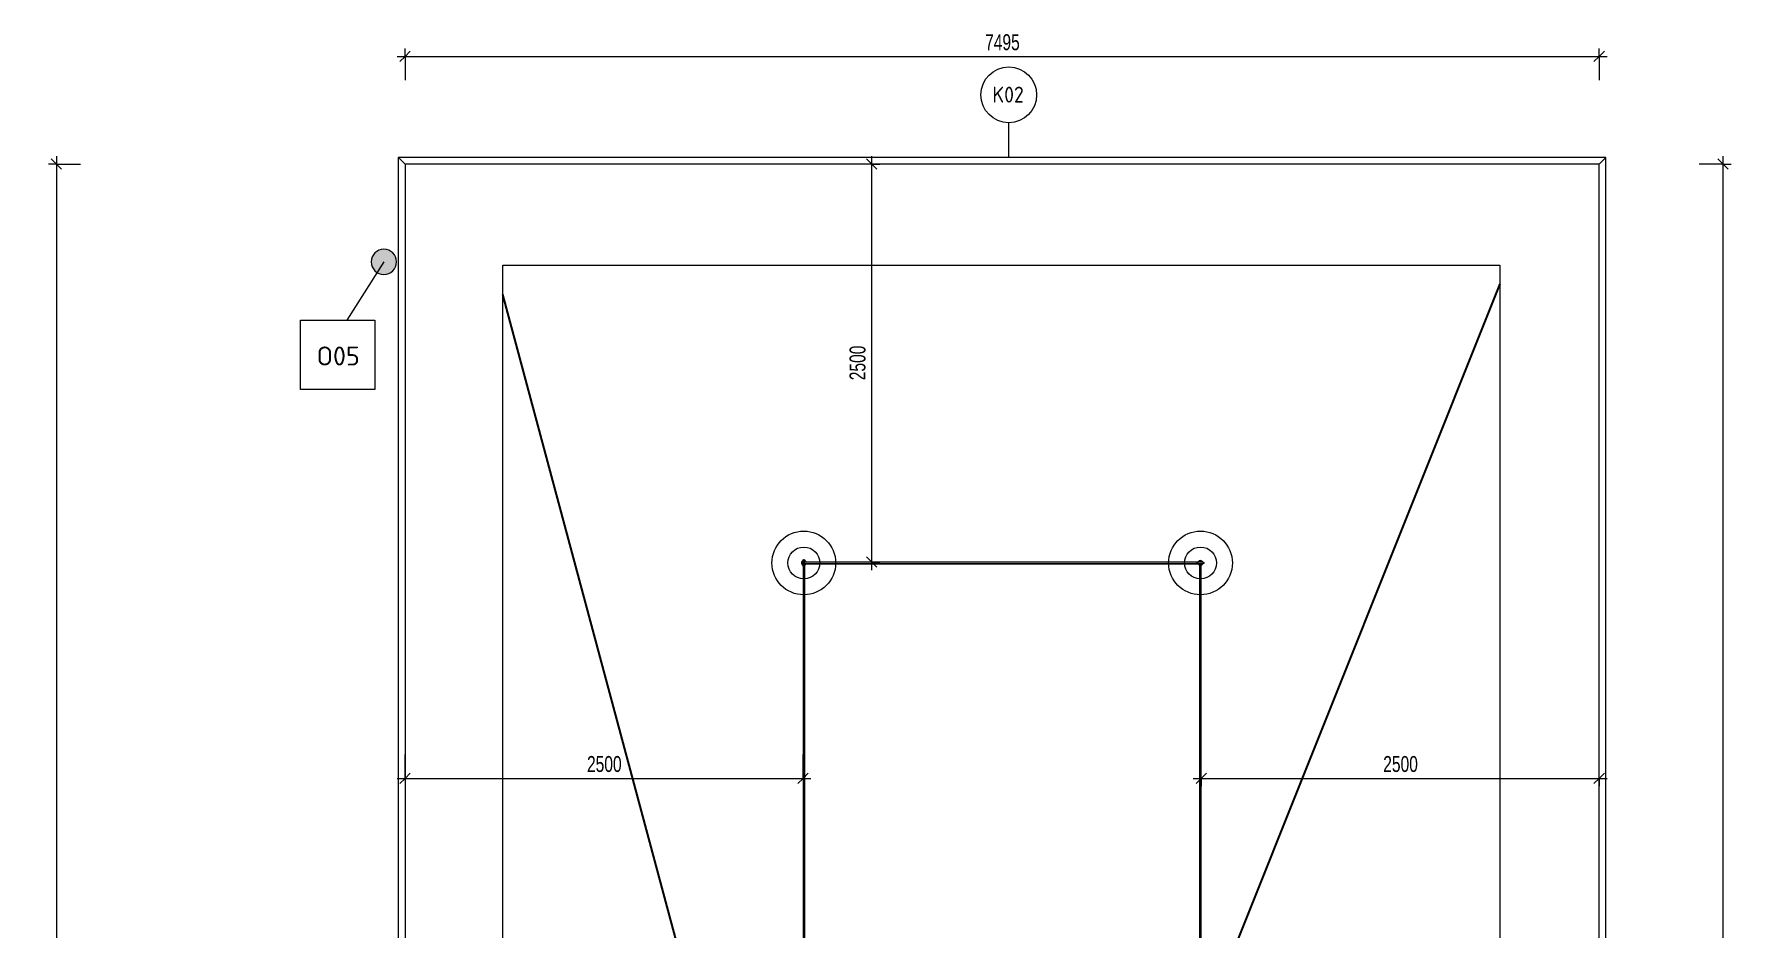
# Model space of a CAD drawing. Header units: millimetres. Extents: x -2854 to 232784, y -45352 to 20466.
# Drawn here: x -2854 to 7798, y -4683 to 924 of the extents above; entities that cross this region are included whole.
import ezdxf

# ---------------------------------------------------------------- set-up
doc = ezdxf.new("R2010")
doc.units = ezdxf.units.MM
for name, color, linetype, lineweight in [('A-ANNO-DIMS', 211, 'Continuous', 9), ('A-ANNO-DIMS-50', 211, 'Continuous', 9), ('A-FLOR-HRAL', 11, 'Continuous', 13), ('A-ROOF', 132, 'Continuous', 13), ('A-ROOF-IDEN', 132, 'Continuous', 9), ('A-ROOF-OTLN', 132, 'Continuous', 13), ('E-POWR-CNDT-IDEN', 130, 'Continuous', 9), ('E-POWR-DROP', 130, 'Continuous', 13)]:
    doc.layers.add(name, color=color, linetype=linetype, lineweight=lineweight)
doc.styles.add('Arial_1', font='arial.ttf', dxfattribs={"width": 0.7, "height": 100})
doc.styles.add('ISOCPEUR', font='isocpeur.ttf', dxfattribs={"width": 0.9, "height": 100})
doc.styles.add('ISOCPEUR_1', font='isocpeur.ttf', dxfattribs={"height": 119.0625})
doc.dimstyles.new('Vnitřní_-_průhledné', dxfattribs={"dimscale": 304.8, "dimtxt": 102.02594, "dimasz": 0.213255, "dimexe": 0.164042, "dimexo": 0.0625, "dimgap": 0.032808, "dimtad": 1, "dimdec": 0, "dimrnd": 5, "dimzin": 0, "dimdsep": 46, "dimtxsty": 'Arial_1', "dimblk1": 'OBLIQUE', "dimblk2": 'OBLIQUE', "dimsah": 1, "dimcen": 0.09, "dimdle": 0.164042, "dimazin": 0, "dimtfac": 1, "dimtdec": 4, "dimtix": 1, "dimtmove": 0, "dimatfit": 3, "dimfxl": 0.492126, "dimfxlon": 1, "dimtvp": 1, "dimtolj": 1, "dimtzin": 0, "dimarcsym": 2})

# ---------------------------------------------------------------- blocks, each defined once
blk = doc.blocks.new('Zábradlí - Záchytný systém kotva-V38-2NP_NÁVRH A')
at = {"layer": 'A-FLOR-HRAL', "flags": 128}
for points in [[(-17, -4), (-17, -4), (-17, -4), (-17, -4), (-18, -4), (-18, -4), (-18, -4), (-18, -4), (-18, -4), (-18, -4), (-19, -4), (-19, -4), (-19, -4), (-19, -3), (-19, -3), (-19, -3), (-19, -3), (-19, -3), (-20, -3), (-20, -3), (-20, -3), (-20, -3), (-20, -3), (-20, -2), (-20, -2), (-20, -2), (-20, -2), (-21, -2), (-21, -2), (-21, -2), (-21, -1), (-21, -1), (-21, -1), (-21, -1), (-21, -1), (-21, -1), (-21, -1), (-21, 0), (-21, 0), (-21, 0), (-21, 0), (-21, 0), (-21, 0), (-21, 1), (-21, 1), (-21, 1), (-21, 1), (-21, 1), (-21, 1), (-21, 2), (-21, 2), (-21, 2), (-20, 2), (-20, 2), (-20, 2), (-20, 2), (-20, 2), (-20, 3), (-20, 3), (-20, 3), (-20, 3), (-20, 3), (-19, 3), (-19, 3), (-19, 3), (-19, 3), (-19, 4), (-19, 4), (-19, 4), (-18, 4), (-18, 4), (-18, 4), (-18, 4), (-18, 4), (-18, 4), (-18, 4), (-17, 4), (-17, 4), (-17, 4), (-17, 4)], [(-17, 4), (-17, 4), (-17, 4), (-17, 4), (-17, 4), (-17, 4), (-16, 4), (-16, 4), (-16, 4), (-16, 4), (-16, 4), (-15, 4), (-15, 4), (-15, 4), (-14, 4), (-14, 4)], [(11, 4), (10, 4), (10, 4), (9, 4), (8, 4), (8, 4), (7, 4), (7, 4), (6, 4), (5, 4), (5, 4), (4, 4), (3, 4), (3, 4), (2, 4), (1, 4), (1, 4), (0, 4), (-1, 4), (-1, 4), (-2, 4), (-3, 4), (-3, 4), (-4, 4), (-5, 4), (-5, 4), (-6, 4), (-6, 4), (-7, 4), (-8, 4), (-8, 4), (-9, 4), (-9, 4), (-10, 4), (-11, 4), (-11, 4), (-12, 4), (-12, 4), (-13, 4), (-13, 4), (-13, 4), (-14, 4), (-14, 4), (-15, 4), (-15, 4), (-15, 4), (-15, 4), (-16, 4), (-16, 4), (-16, 4), (-16, 4), (-17, 4), (-17, 4), (-17, 4), (-17, 4), (-17, 4), (-17, 4), (-17, 4)], [(17, 4), (17, 4), (17, 4), (17, 4), (17, 4), (17, 4), (16, 4), (16, 4), (16, 4), (16, 4), (16, 4), (15, 4), (15, 4), (15, 4), (14, 4), (14, 4), (13, 4), (13, 4), (13, 4), (12, 4), (12, 4), (11, 4), (11, 4)], [(14, 4), (14, 4), (14, 4), (15, 4), (15, 4), (15, 4), (16, 4), (16, 4), (16, 4), (16, 4), (16, 4), (17, 4), (17, 4), (17, 4), (17, 4), (17, 4), (17, 4)], [(17, 4), (17, 4), (17, 4), (17, 4), (17, 4), (18, 4), (18, 4), (18, 4), (18, 4), (18, 4), (18, 4), (19, 4), (19, 4), (19, 3), (19, 3), (19, 3), (19, 3), (19, 3), (19, 3), (20, 3), (20, 3), (20, 3), (20, 3), (20, 2), (20, 2), (20, 2), (20, 2), (20, 2), (20, 2), (21, 2), (21, 1), (21, 1), (21, 1), (21, 1), (21, 1), (21, 1), (21, 1), (21, 0), (21, 0), (21, 0), (21, 0), (21, 0), (21, 0), (21, -1), (21, -1), (21, -1), (21, -1), (21, -1), (21, -1), (21, -2), (20, -2), (20, -2), (20, -2), (20, -2), (20, -2), (20, -2), (20, -2), (20, -3), (20, -3), (20, -3), (20, -3), (19, -3), (19, -3), (19, -3), (19, -3), (19, -3), (19, -4), (19, -4), (18, -4), (18, -4), (18, -4), (18, -4), (18, -4), (18, -4), (18, -4), (17, -4), (17, -4), (17, -4), (17, -4), (17, -4)], [(-14, -4), (-14, -4), (-15, -4), (-15, -4), (-15, -4), (-15, -4), (-16, -4), (-16, -4), (-16, -4), (-16, -4), (-17, -4), (-17, -4), (-17, -4), (-17, -4), (-17, -4), (-17, -4), (-17, -4)], [(-17, -4), (-17, -4), (-17, -4), (-17, -4), (-17, -4), (-17, -4), (-16, -4), (-16, -4), (-16, -4), (-16, -4), (-16, -4), (-15, -4), (-15, -4), (-15, -4), (-14, -4), (-14, -4), (-14, -4), (-13, -4), (-13, -4), (-12, -4), (-12, -4), (-11, -4), (-11, -4), (-10, -4), (-10, -4), (-9, -4), (-9, -4), (-8, -4), (-7, -4), (-7, -4), (-6, -4), (-6, -4), (-5, -4), (-4, -4), (-4, -4), (-3, -4), (-2, -4), (-2, -4), (-1, -4), (0, -4), (0, -4), (1, -4), (2, -4), (2, -4), (3, -4), (4, -4), (4, -4), (5, -4), (6, -4), (6, -4), (7, -4), (8, -4), (8, -4), (9, -4), (9, -4), (10, -4), (10, -4), (11, -4), (11, -4), (12, -4), (12, -4), (13, -4), (13, -4), (14, -4), (14, -4), (14, -4), (15, -4), (15, -4), (15, -4), (16, -4), (16, -4), (16, -4), (16, -4), (16, -4), (17, -4), (17, -4), (17, -4), (17, -4), (17, -4), (17, -4)], [(17, -4), (17, -4), (17, -4), (17, -4), (17, -4), (17, -4), (16, -4), (16, -4), (16, -4), (16, -4), (16, -4), (15, -4), (15, -4), (15, -4), (14, -4), (14, -4)]]:
    blk.add_lwpolyline(points, dxfattribs=at)
at = {"layer": 'A-FLOR-HRAL'}
for radius in [200, 100]:
    blk.add_circle((0, 0), radius, dxfattribs=at)
for radius, start, end in [(15, 109.6343, 164.4845), (12, 114.8172, 160.3314), (10, 120, 156.1783), (15, 19.6343, 70.3657), (12, 26.1027, 65.1828), (10, 30, 60), (15, 195.4607, 340.3657), (12, 199.6001, 333.8973), (10, 203.7395, 330)]:
    blk.add_arc((0, 0), radius, start, end, dxfattribs=at)
blk = doc.blocks.new('Zábradlí - Záchytný systém kotva-V39-2NP_NÁVRH A')
at = {"layer": 'A-FLOR-HRAL', "flags": 128}
for points in [[(-17, -4), (-17, -4), (-17, -4), (-17, -4), (-18, -4), (-18, -4), (-18, -4), (-18, -4), (-18, -4), (-18, -4), (-19, -4), (-19, -4), (-19, -4), (-19, -3), (-19, -3), (-19, -3), (-19, -3), (-19, -3), (-20, -3), (-20, -3), (-20, -3), (-20, -3), (-20, -3), (-20, -2), (-20, -2), (-20, -2), (-20, -2), (-21, -2), (-21, -2), (-21, -2), (-21, -1), (-21, -1), (-21, -1), (-21, -1), (-21, -1), (-21, -1), (-21, -1), (-21, 0), (-21, 0), (-21, 0), (-21, 0), (-21, 0), (-21, 0), (-21, 1), (-21, 1), (-21, 1), (-21, 1), (-21, 1), (-21, 1), (-21, 2), (-21, 2), (-21, 2), (-20, 2), (-20, 2), (-20, 2), (-20, 2), (-20, 2), (-20, 3), (-20, 3), (-20, 3), (-20, 3), (-20, 3), (-19, 3), (-19, 3), (-19, 3), (-19, 3), (-19, 4), (-19, 4), (-19, 4), (-18, 4), (-18, 4), (-18, 4), (-18, 4), (-18, 4), (-18, 4), (-18, 4), (-17, 4), (-17, 4), (-17, 4), (-17, 4)], [(-17, 4), (-17, 4), (-17, 4), (-17, 4), (-17, 4), (-17, 4), (-16, 4), (-16, 4), (-16, 4), (-16, 4), (-16, 4), (-15, 4), (-15, 4), (-15, 4), (-14, 4), (-14, 4)], [(17, 4), (17, 4), (17, 4), (17, 4), (17, 4), (17, 4), (16, 4), (16, 4), (16, 4), (16, 4), (16, 4), (15, 4), (15, 4), (15, 4), (14, 4), (14, 4), (13, 4), (13, 4), (13, 4), (12, 4), (12, 4), (11, 4), (11, 4), (10, 4), (10, 4), (9, 4), (8, 4), (8, 4), (7, 4), (7, 4), (6, 4), (5, 4), (5, 4), (4, 4), (3, 4), (3, 4), (2, 4), (1, 4), (1, 4), (0, 4), (-1, 4), (-1, 4), (-2, 4), (-3, 4), (-3, 4), (-4, 4), (-5, 4), (-5, 4), (-6, 4), (-6, 4), (-7, 4), (-8, 4), (-8, 4), (-9, 4), (-9, 4), (-10, 4), (-11, 4), (-11, 4), (-12, 4), (-12, 4), (-13, 4), (-13, 4), (-13, 4), (-14, 4), (-14, 4), (-15, 4), (-15, 4), (-15, 4), (-15, 4), (-16, 4), (-16, 4), (-16, 4), (-16, 4), (-17, 4), (-17, 4), (-17, 4), (-17, 4), (-17, 4), (-17, 4), (-17, 4)], [(14, 4), (14, 4), (14, 4), (15, 4), (15, 4), (15, 4), (16, 4), (16, 4), (16, 4), (16, 4), (16, 4), (17, 4), (17, 4), (17, 4), (17, 4), (17, 4), (17, 4)], [(17, 4), (17, 4), (17, 4), (17, 4), (17, 4), (18, 4), (18, 4), (18, 4), (18, 4), (18, 4), (18, 4), (19, 4), (19, 4), (19, 3), (19, 3), (19, 3), (19, 3), (19, 3), (19, 3), (20, 3), (20, 3), (20, 3), (20, 3), (20, 2), (20, 2), (20, 2), (20, 2), (20, 2), (20, 2), (21, 2), (21, 1), (21, 1), (21, 1), (21, 1), (21, 1), (21, 1), (21, 1), (21, 0), (21, 0), (21, 0), (21, 0), (21, 0), (21, 0), (21, -1), (21, -1), (21, -1), (21, -1), (21, -1), (21, -1), (21, -2), (20, -2), (20, -2), (20, -2), (20, -2), (20, -2), (20, -2), (20, -2), (20, -3), (20, -3), (20, -3), (20, -3), (19, -3), (19, -3), (19, -3), (19, -3), (19, -3), (19, -4), (19, -4), (18, -4), (18, -4), (18, -4), (18, -4), (18, -4), (18, -4), (18, -4), (17, -4), (17, -4), (17, -4), (17, -4), (17, -4)], [(-14, -4), (-14, -4), (-15, -4), (-15, -4), (-15, -4), (-15, -4), (-16, -4), (-16, -4), (-16, -4), (-16, -4), (-17, -4), (-17, -4), (-17, -4), (-17, -4), (-17, -4), (-17, -4), (-17, -4)], [(-17, -4), (-17, -4), (-17, -4), (-17, -4), (-17, -4), (-17, -4), (-16, -4), (-16, -4), (-16, -4), (-16, -4), (-16, -4), (-15, -4), (-15, -4), (-15, -4), (-14, -4), (-14, -4), (-14, -4), (-13, -4), (-13, -4), (-12, -4), (-12, -4), (-11, -4), (-11, -4), (-10, -4), (-10, -4), (-9, -4), (-9, -4), (-8, -4), (-7, -4), (-7, -4), (-6, -4), (-6, -4), (-5, -4), (-4, -4), (-4, -4), (-3, -4), (-2, -4), (-2, -4), (-1, -4), (0, -4), (0, -4), (1, -4), (2, -4), (2, -4), (3, -4), (4, -4), (4, -4), (5, -4), (6, -4), (6, -4), (7, -4), (8, -4), (8, -4), (9, -4), (9, -4), (10, -4), (10, -4), (11, -4), (11, -4), (12, -4), (12, -4), (13, -4), (13, -4), (14, -4), (14, -4), (14, -4), (15, -4), (15, -4), (15, -4), (16, -4), (16, -4), (16, -4), (16, -4), (16, -4), (17, -4), (17, -4), (17, -4), (17, -4), (17, -4), (17, -4)], [(17, -4), (17, -4), (17, -4), (17, -4), (17, -4), (17, -4), (16, -4), (16, -4), (16, -4), (16, -4), (16, -4), (15, -4), (15, -4), (15, -4), (14, -4), (14, -4)]]:
    blk.add_lwpolyline(points, dxfattribs=at)
at = {"layer": 'A-FLOR-HRAL'}
for radius in [200, 100]:
    blk.add_circle((0, 0), radius, dxfattribs=at)
for radius, start, end in [(15, 109.6343, 164.4845), (12, 114.8172, 160.3314), (10, 120, 156.1783), (15, 19.6343, 70.3657), (12, 24.8172, 65.1828), (10, 30, 60), (15, 195.4607, 340.3657), (12, 199.6001, 335.1828), (10, 203.7395, 330)]:
    blk.add_arc((0, 0), radius, start, end, dxfattribs=at)
blk = doc.blocks.new('Zábradlí - Zábradlí-1236403-2NP_NÁVRH A')
for name, p, rotation in [('Zábradlí - Záchytný systém kotva-V39-2NP_NÁVRH A', (1978, -2397), 270), ('Zábradlí - Záchytný systém kotva-V38-2NP_NÁVRH A', (4468, -2397), 180)]:
    blk.add_blockref(name, p, dxfattribs=dict(rotation=rotation))
blk = doc.blocks.new('Typ horního madla - Horní madlo_Vnitřní_-1236408-2NP_NÁVRH A')
at = {"layer": 'A-FLOR-HRAL'}
for p, q in [((1974, -2392), (1973, -2392)), ((1973, -2392), (1973, -7774)), ((4473, -2392), (1982, -2392)), ((1983, -2402), (4463, -2402)), ((1983, -7774), (1983, -2402)), ((4463, -2402), (4463, -7771)), ((4473, -2393), (4473, -2392)), ((4473, -7771), (4473, -2401))]:
    blk.add_line(p, q, dxfattribs=at)
for points, knots in [([(1973, -2392), (1973, -2392), (1973, -2392), (1973, -2392), (1973, -2392), (1973, -2392)], [0, 0, 0, 0, 0.0833333, 0.125, 0.1666667, 0.1666667, 0.1666667, 0.1666667]), ([(1982, -2401), (1982, -2401), (1982, -2401), (1983, -2402), (1983, -2402), (1983, -2402)], [0.8333333, 0.8333333, 0.8333333, 0.8333333, 0.875, 0.9166667, 1, 1, 1, 1]), ([(4463, -2401), (4463, -2401), (4463, -2401), (4463, -2402), (4463, -2402), (4463, -2402)], [0.8333333, 0.8333333, 0.8333333, 0.8333333, 0.875, 0.9166667, 1, 1, 1, 1]), ([(4473, -2392), (4473, -2392), (4473, -2392), (4472, -2392), (4472, -2392), (4472, -2392)], [0, 0, 0, 0, 0.0833333, 0.125, 0.1666667, 0.1666667, 0.1666667, 0.1666667])]:
    blk.add_open_spline(points, degree=3, knots=knots, dxfattribs=at)
blk = doc.blocks.new('Typ horního madla - Horní madlo_Vnitřní_-V42-2NP_NÁVRH A')
at = {"layer": 'A-FLOR-HRAL'}
for p, q in [((1973, -2392), (1973, -7774)), ((1974, -2392), (1973, -2392)), ((4473, -2392), (1982, -2392)), ((1983, -2402), (1983, -7774)), ((4463, -2402), (1983, -2402)), ((4463, -7771), (4463, -2402)), ((4473, -2393), (4473, -2392)), ((4473, -7771), (4473, -2401))]:
    blk.add_line(p, q, dxfattribs=at)
blk = doc.blocks.new('Popiska zakončení střešního pláště - Popiska okna_Bublina-1463073-2NP_NÁVRH A')
at = {"layer": 'A-ROOF-IDEN'}
blk.add_circle((0, 0), 3.5, dxfattribs=at)
blk = doc.blocks.new('DIMBLOCK121-2NP_NÁVRH A')
at = {"layer": 'A-ANNO-DIMS-50', "lineweight": 18}
for p, q in [((-2713, 106), (-2746, 139)), ((-2713, 106), (-2681, 74)), ((-2713, -15932), (-2746, -15899)), ((-2713, -15932), (-2681, -15964))]:
    blk.add_line(p, q, dxfattribs=at)
at = {"layer": 'A-ANNO-DIMS-50'}
for p, q in [((-2713, 156), (-2713, -15932)), ((-2713, 106), (-2763, 106)), ((-2713, 106), (-2563, 106)), ((-2713, -15932), (-2763, -15932)), ((-2713, -15932), (-2563, -15932))]:
    blk.add_line(p, q, dxfattribs=at)
at = {"layer": 'A-ANNO-DIMS-50', "color": 0, "insert": (-2853, -8046), "char_height": 100, "width": 320.2, "attachment_point": 1, "rotation": 90, "line_spacing_factor": 0.941778, "style": 'Arial_1'}
blk.add_mtext('16040', dxfattribs=at)
blk = doc.blocks.new('_Oblique')
at = {"color": 0, "linetype": 'ByBlock', "lineweight": -2}
blk.add_line((-0.5, -0.5), (0.5, 0.5), dxfattribs=at)
blk = doc.blocks.new('DIMBLOCK124-2NP_NÁVRH A')
at = {"layer": 'A-ANNO-DIMS-50'}
for p, q in [((-575, 783), (7021, 783)), ((-525, 783), (-525, 833)), ((-525, 783), (-525, 633)), ((6971, 783), (6971, 833)), ((6971, 783), (6971, 633))]:
    blk.add_line(p, q, dxfattribs=at)
at = {"layer": 'A-ANNO-DIMS-50', "lineweight": 18}
for p, q in [((-525, 783), (-558, 750)), ((-525, 783), (-493, 815)), ((6971, 783), (6938, 750)), ((6971, 783), (7003, 815))]:
    blk.add_line(p, q, dxfattribs=at)
at = {"layer": 'A-ANNO-DIMS-50', "color": 0, "insert": (3116, 922), "char_height": 100, "width": 256.16, "attachment_point": 1, "line_spacing_factor": 0.941778, "style": 'Arial_1'}
blk.add_mtext('7495', dxfattribs=at)
blk = doc.blocks.new('DIMBLOCK125-2NP_NÁVRH A')
at = {"layer": 'A-ANNO-DIMS-50', "lineweight": 18}
for p, q in [((7748, 106), (7716, 139)), ((7748, 106), (7781, 74)), ((7748, -15935), (7716, -15903)), ((7748, -15935), (7781, -15968))]:
    blk.add_line(p, q, dxfattribs=at)
at = {"layer": 'A-ANNO-DIMS-50'}
for p, q in [((7748, -15985), (7748, 156)), ((7748, 106), (7598, 106)), ((7748, 106), (7798, 106)), ((7748, -15935), (7598, -15935)), ((7748, -15935), (7798, -15935))]:
    blk.add_line(p, q, dxfattribs=at)
at = {"layer": 'A-ANNO-DIMS-50', "color": 0, "insert": (7609, -8048), "char_height": 100, "width": 320.2, "attachment_point": 1, "rotation": 90, "line_spacing_factor": 0.941778, "style": 'Arial_1'}
blk.add_mtext('16040', dxfattribs=at)
blk = doc.blocks.new('DIMBLOCK127-2NP_NÁVRH A')
at = {"layer": 'A-ANNO-DIMS-50'}
for p, q in [((-525, -3749), (-525, -3599)), ((1973, -3749), (1973, -3599)), ((-575, -3749), (2023, -3749)), ((-525, -3749), (-525, -3799)), ((1973, -3749), (1973, -3799))]:
    blk.add_line(p, q, dxfattribs=at)
at = {"layer": 'A-ANNO-DIMS-50', "lineweight": 18}
for p, q in [((-525, -3749), (-493, -3717)), ((1973, -3749), (2005, -3717)), ((-525, -3749), (-558, -3782)), ((1973, -3749), (1940, -3782))]:
    blk.add_line(p, q, dxfattribs=at)
at = {"layer": 'A-ANNO-DIMS-50', "color": 0, "insert": (617, -3609), "char_height": 100, "width": 256.16, "attachment_point": 1, "line_spacing_factor": 0.941778, "style": 'Arial_1'}
blk.add_mtext('2500', dxfattribs=at)
blk = doc.blocks.new('DIMBLOCK128-2NP_NÁVRH A')
at = {"layer": 'A-ANNO-DIMS-50'}
for p, q in [((4473, -3749), (4473, -3599)), ((6971, -3749), (6971, -3599)), ((4423, -3749), (7021, -3749)), ((4473, -3749), (4473, -3799)), ((6971, -3749), (6971, -3799))]:
    blk.add_line(p, q, dxfattribs=at)
at = {"layer": 'A-ANNO-DIMS-50', "lineweight": 18}
for p, q in [((4473, -3749), (4505, -3717)), ((6971, -3749), (7003, -3717)), ((4473, -3749), (4440, -3782)), ((6971, -3749), (6938, -3782))]:
    blk.add_line(p, q, dxfattribs=at)
at = {"layer": 'A-ANNO-DIMS-50', "color": 0, "insert": (5615, -3609), "char_height": 100, "width": 256.16, "attachment_point": 1, "line_spacing_factor": 0.941778, "style": 'Arial_1'}
blk.add_mtext('2500', dxfattribs=at)
blk = doc.blocks.new('DIMBLOCK129-2NP_NÁVRH A')
at = {"layer": 'A-ANNO-DIMS-50', "lineweight": 18}
for p, q in [((2405, 106), (2372, 139)), ((2405, 106), (2437, 74)), ((2405, -2392), (2372, -2359)), ((2405, -2392), (2437, -2424))]:
    blk.add_line(p, q, dxfattribs=at)
at = {"layer": 'A-ANNO-DIMS-50'}
for p, q in [((2405, -2442), (2405, 156)), ((2405, 106), (2255, 106)), ((2405, 106), (2455, 106)), ((2405, -2392), (2255, -2392)), ((2405, -2392), (2455, -2392))]:
    blk.add_line(p, q, dxfattribs=at)
at = {"layer": 'A-ANNO-DIMS-50', "color": 0, "insert": (2265, -1250), "char_height": 100, "width": 256.16, "attachment_point": 1, "rotation": 90, "line_spacing_factor": 0.941778, "style": 'Arial_1'}
blk.add_mtext('2500', dxfattribs=at)

msp = doc.modelspace()

# ---------------------------------------------------------------- hatches: boundary and pattern name
at = {"layer": 'E-POWR-DROP'}
msp.add_hatch(color=11, dxfattribs=at).paths.add_polyline_path([(-657.9, -586.3), (-637.3, -583.6), (-618.1, -575.6), (-601.6, -563), (-589, -546.5), (-581.1, -527.4), (-578.4, -506.8), (-581.1, -486.2), (-589, -467), (-601.6, -450.6), (-618.1, -437.9), (-637.3, -430), (-657.9, -427.3), (-678.4, -430), (-697.6, -437.9), (-714.1, -450.6), (-726.7, -467), (-734.7, -486.2), (-737.4, -506.8), (-734.7, -527.4), (-726.7, -546.5), (-714.1, -563), (-697.6, -575.6), (-678.4, -583.6)])

# ---------------------------------------------------------------- linework, layer by layer
at = {"layer": 'A-ROOF', "color": 11}
for p, q in [((6970.8, 106.2), (-525.2, 106.2)), ((-525.2, 106.2), (-525.2, -15932)), ((6970.8, -15935.3), (6970.8, 106.2)), ((87.8, -526.8), (6347.8, -526.8)), ((87.8, -6458.2), (87.8, -526.8)), ((6347.8, -526.8), (6347.8, -6458.2))]:
    msp.add_line(p, q, dxfattribs=at)
at = {"layer": 'A-ROOF', "color": 71, "lineweight": 25}
for p, q in [((1972.8, -7730.2), (87.8, -711.1)), ((6347.8, -644.2), (4472.8, -5330.9))]:
    msp.add_line(p, q, dxfattribs=at)
at = {"layer": 'A-ROOF-IDEN'}
msp.add_line((3264.5, 148.2), (3264.5, 366.4), dxfattribs=at)
at = {"layer": 'A-ROOF-OTLN', "color": 11}
for p, q in [((-567.2, 148.2), (-567.2, -15890)), ((7012.8, 148.2), (-567.2, 148.2)), ((-525.2, 106.2), (-558.2, 139.2)), ((6970.8, 106.2), (7003.8, 139.2)), ((7012.8, -15893.3), (7012.8, 148.2))]:
    msp.add_line(p, q, dxfattribs=at)
for points in [[(-558.2, 139.2), (-558.6, 139.7), (-559.4, 140.4), (-560.3, 141.3), (-560.8, 141.8), (-561.2, 142.2), (-561.6, 142.6), (-562, 143), (-562.3, 143.4), (-562.7, 143.8), (-563.1, 144.1), (-563.5, 144.5), (-563.8, 144.9), (-564.2, 145.2), (-564.5, 145.5), (-564.9, 146), (-565.3, 146.4), (-565.7, 146.7), (-566, 147), (-566.4, 147.4), (-566.7, 147.8), (-567.1, 148.1), (-567.2, 148.2), (-567.2, 148.2)], [(7003.8, 139.2), (7004.2, 139.7), (7005, 140.4), (7005.9, 141.3), (7006.4, 141.8), (7006.8, 142.2), (7007.2, 142.6), (7007.6, 143), (7008, 143.4), (7008.3, 143.8), (7008.7, 144.1), (7009.1, 144.5), (7009.4, 144.9), (7009.8, 145.2), (7010.1, 145.5), (7010.6, 146), (7010.9, 146.4), (7011.3, 146.7), (7011.6, 147), (7012, 147.4), (7012.3, 147.8), (7012.7, 148.1), (7012.8, 148.2), (7012.8, 148.2)]]:
    msp.add_open_spline(points, degree=3, knots=[-1, -1, -1, -1, -0.875, -0.8125, -0.78125, -0.75, -0.71875, -0.6875, -0.65625, -0.625, -0.59375, -0.5625, -0.53125, -0.5, -0.46875, -0.4375, -0.375, -0.34375, -0.3125, -0.25, -0.1875, -0.125, 0, 0, 0, 0], dxfattribs=at)
at = {"layer": 'E-POWR-CNDT-IDEN'}
msp.add_line((-657.9, -506.7), (-891.1, -873.7), dxfattribs=at)
at = {"layer": 'E-POWR-CNDT-IDEN', "flags": 128}
msp.add_lwpolyline([(-1181.5, -873.7), (-713.8, -873.7), (-713.8, -1308.4), (-1181.5, -1308.4)], close=True, dxfattribs=at)
at = {"layer": 'E-POWR-DROP', "color": 11}
for start, end in [(360, 180), (180, 360)]:
    msp.add_arc((-657.9, -506.8), 79.5, start, end, dxfattribs=at)

# ---------------------------------------------------------------- block references
at = {"layer": 'A-FLOR-HRAL'}
for name in ['Zábradlí - Zábradlí-1236403-2NP_NÁVRH A', 'Typ horního madla - Horní madlo_Vnitřní_-1236408-2NP_NÁVRH A', 'Typ horního madla - Horní madlo_Vnitřní_-V42-2NP_NÁVRH A']:
    msp.add_blockref(name, (0, 0), dxfattribs=at)
at = {"layer": 'A-ROOF-IDEN', "xscale": 49.99999999999998, "yscale": 49.99999999999998, "zscale": 49.99999999999998}
msp.add_blockref('Popiska zakončení střešního pláště - Popiska okna_Bublina-1463073-2NP_NÁVRH A', (3264.5, 541.4), dxfattribs=at)

# ---------------------------------------------------------------- texts
at = {"layer": 'A-ROOF-IDEN', "insert": (3161.2, 593), "char_height": 100, "width": 248.924, "attachment_point": 1, "style": 'ISOCPEUR'}
msp.add_mtext('K02', dxfattribs=at)

# ---------------------------------------------------------------- dimensions: what is measured, and where the dimension line sits
at = {"layer": 'A-ANNO-DIMS'}
for base, p1, p2, override, picture, middle in [((6970.8, 782.6), (-525.2, 632.6), (6970.8, 632.6), {"dimpost": '<>', "dimfxl": 7496}, 'DIMBLOCK124-2NP_NÁVRH A', (3222.8, 843.7)), ((1972.8, -3749.2), (-525.2, -3599.2), (1972.8, -3599.2), {"dimpost": '<>', "dimfxl": 2498}, 'DIMBLOCK127-2NP_NÁVRH A', (723.8, -3688.2)), ((6970.8, -3749.2), (4472.8, -3599.2), (6970.8, -3599.2), {"dimpost": '<>', "dimfxl": 2498}, 'DIMBLOCK128-2NP_NÁVRH A', (5721.8, -3688.2))]:
    dim = msp.add_linear_dim(base=base, p1=p1, p2=p2, dimstyle='Vnitřní_-_průhledné', override=override, dxfattribs=at)
    dim.commit()
    dim.dimension.update_dxf_attribs({"geometry": picture, "text_midpoint": middle})
for base, p1, p2, override, picture, middle in [((-2713.1, -15932), (-2563.1, 106.2), (-2563.1, -15932), {"dimpost": '<>', "dimfxl": 16038.20744}, 'DIMBLOCK121-2NP_NÁVRH A', (-2774.1, -7912.9)), ((2404.8, 106.2), (2254.8, -2391.8), (2254.8, 106.2), {"dimpost": '<>', "dimfxl": 2498}, 'DIMBLOCK129-2NP_NÁVRH A', (2343.8, -1142.8)), ((7748.3376, 106.2159), (7598.3376, -15935.2755), (7598.3376, 106.2159), {"dimpost": '<>', "dimfxl": 16041.491401}, 'DIMBLOCK125-2NP_NÁVRH A', (7687.2803, -7914.5298))]:
    dim = msp.add_linear_dim(base=base, p1=p1, p2=p2, angle=90, dimstyle='Vnitřní_-_průhledné', override=override, dxfattribs=at)
    dim.commit()
    dim.dimension.update_dxf_attribs({"geometry": picture, "text_midpoint": middle})

# ---------------------------------------------------------------- next in the draw order: texts
at = {"layer": 'E-POWR-CNDT-IDEN', "insert": (-1079.9, -1038.2), "char_height": 119.06, "width": 316.667, "attachment_point": 1, "style": 'ISOCPEUR_1', "bg_fill": 3, "box_fill_scale": 1.25, "bg_fill_color": 256, "bg_fill_true_color": 13158600, "bg_fill_transparency": 0}
msp.add_mtext('O05', dxfattribs=at)

doc.saveas('drawing.dxf')
